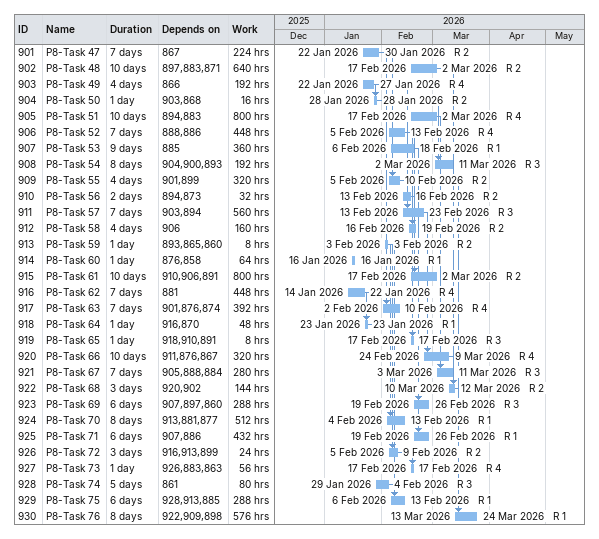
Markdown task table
| ID | Task | Duration | Start | Finish | Predecessors | Resources | Work (h) |
|---|---|---|---|---|---|---|---|
| 901 | P8-Task 47 | 7d | 2026-01-22 | 2026-01-30 | 867 | R 2 | 224 |
| 902 | P8-Task 48 | 10d | 2026-02-17 | 2026-03-02 | 897, 883, 871 | R 2 | 640 |
| 903 | P8-Task 49 | 4d | 2026-01-22 | 2026-01-27 | 866 | R 4 | 192 |
| 904 | P8-Task 50 | 1d | 2026-01-28 | 2026-01-28 | 903, 868 | R 2 | 16 |
| 905 | P8-Task 51 | 10d | 2026-02-17 | 2026-03-02 | 894, 883 | R 4 | 800 |
| 906 | P8-Task 52 | 7d | 2026-02-05 | 2026-02-13 | 888, 886 | R 4 | 448 |
| 907 | P8-Task 53 | 9d | 2026-02-06 | 2026-02-18 | 885 | R 1 | 360 |
| 908 | P8-Task 54 | 8d | 2026-03-02 | 2026-03-11 | 904, 900, 893 | R 3 | 192 |
| 909 | P8-Task 55 | 4d | 2026-02-05 | 2026-02-10 | 901, 899 | R 2 | 320 |
| 910 | P8-Task 56 | 2d | 2026-02-13 | 2026-02-16 | 894, 873 | R 2 | 32 |
| 911 | P8-Task 57 | 7d | 2026-02-13 | 2026-02-23 | 903, 894 | R 3 | 560 |
| 912 | P8-Task 58 | 4d | 2026-02-16 | 2026-02-19 | 906 | R 2 | 160 |
| 913 | P8-Task 59 | 1d | 2026-02-03 | 2026-02-03 | 893, 865, 860 | R 2 | 8 |
| 914 | P8-Task 60 | 1d | 2026-01-16 | 2026-01-16 | 876, 858 | R 1 | 64 |
| 915 | P8-Task 61 | 10d | 2026-02-17 | 2026-03-02 | 910, 906, 891 | R 2 | 800 |
| 916 | P8-Task 62 | 7d | 2026-01-14 | 2026-01-22 | 881 | R 4 | 448 |
| 917 | P8-Task 63 | 7d | 2026-02-02 | 2026-02-10 | 901, 876, 874 | R 4 | 392 |
| 918 | P8-Task 64 | 1d | 2026-01-23 | 2026-01-23 | 916, 870 | R 1 | 48 |
| 919 | P8-Task 65 | 1d | 2026-02-17 | 2026-02-17 | 918, 910, 891 | R 3 | 8 |
| 920 | P8-Task 66 | 10d | 2026-02-24 | 2026-03-09 | 911, 876, 867 | R 4 | 320 |
| 921 | P8-Task 67 | 7d | 2026-03-03 | 2026-03-11 | 905, 888, 884 | R 3 | 280 |
| 922 | P8-Task 68 | 3d | 2026-03-10 | 2026-03-12 | 920, 902 | R 2 | 144 |
| 923 | P8-Task 69 | 6d | 2026-02-19 | 2026-02-26 | 907, 897, 860 | R 3 | 288 |
| 924 | P8-Task 70 | 8d | 2026-02-04 | 2026-02-13 | 913, 881, 877 | R 1 | 512 |
| 925 | P8-Task 71 | 6d | 2026-02-19 | 2026-02-26 | 907, 886 | R 1 | 432 |
| 926 | P8-Task 72 | 3d | 2026-02-05 | 2026-02-09 | 916, 913, 899 | R 2 | 24 |
| 927 | P8-Task 73 | 1d | 2026-02-17 | 2026-02-17 | 926, 883, 863 | R 4 | 56 |
| 928 | P8-Task 74 | 5d | 2026-01-29 | 2026-02-04 | 861 | R 3 | 80 |
| 929 | P8-Task 75 | 6d | 2026-02-06 | 2026-02-13 | 928, 913, 885 | R 1 | 288 |
| 930 | P8-Task 76 | 8d | 2026-03-13 | 2026-03-24 | 922, 909, 898 | R 1 | 576 |
